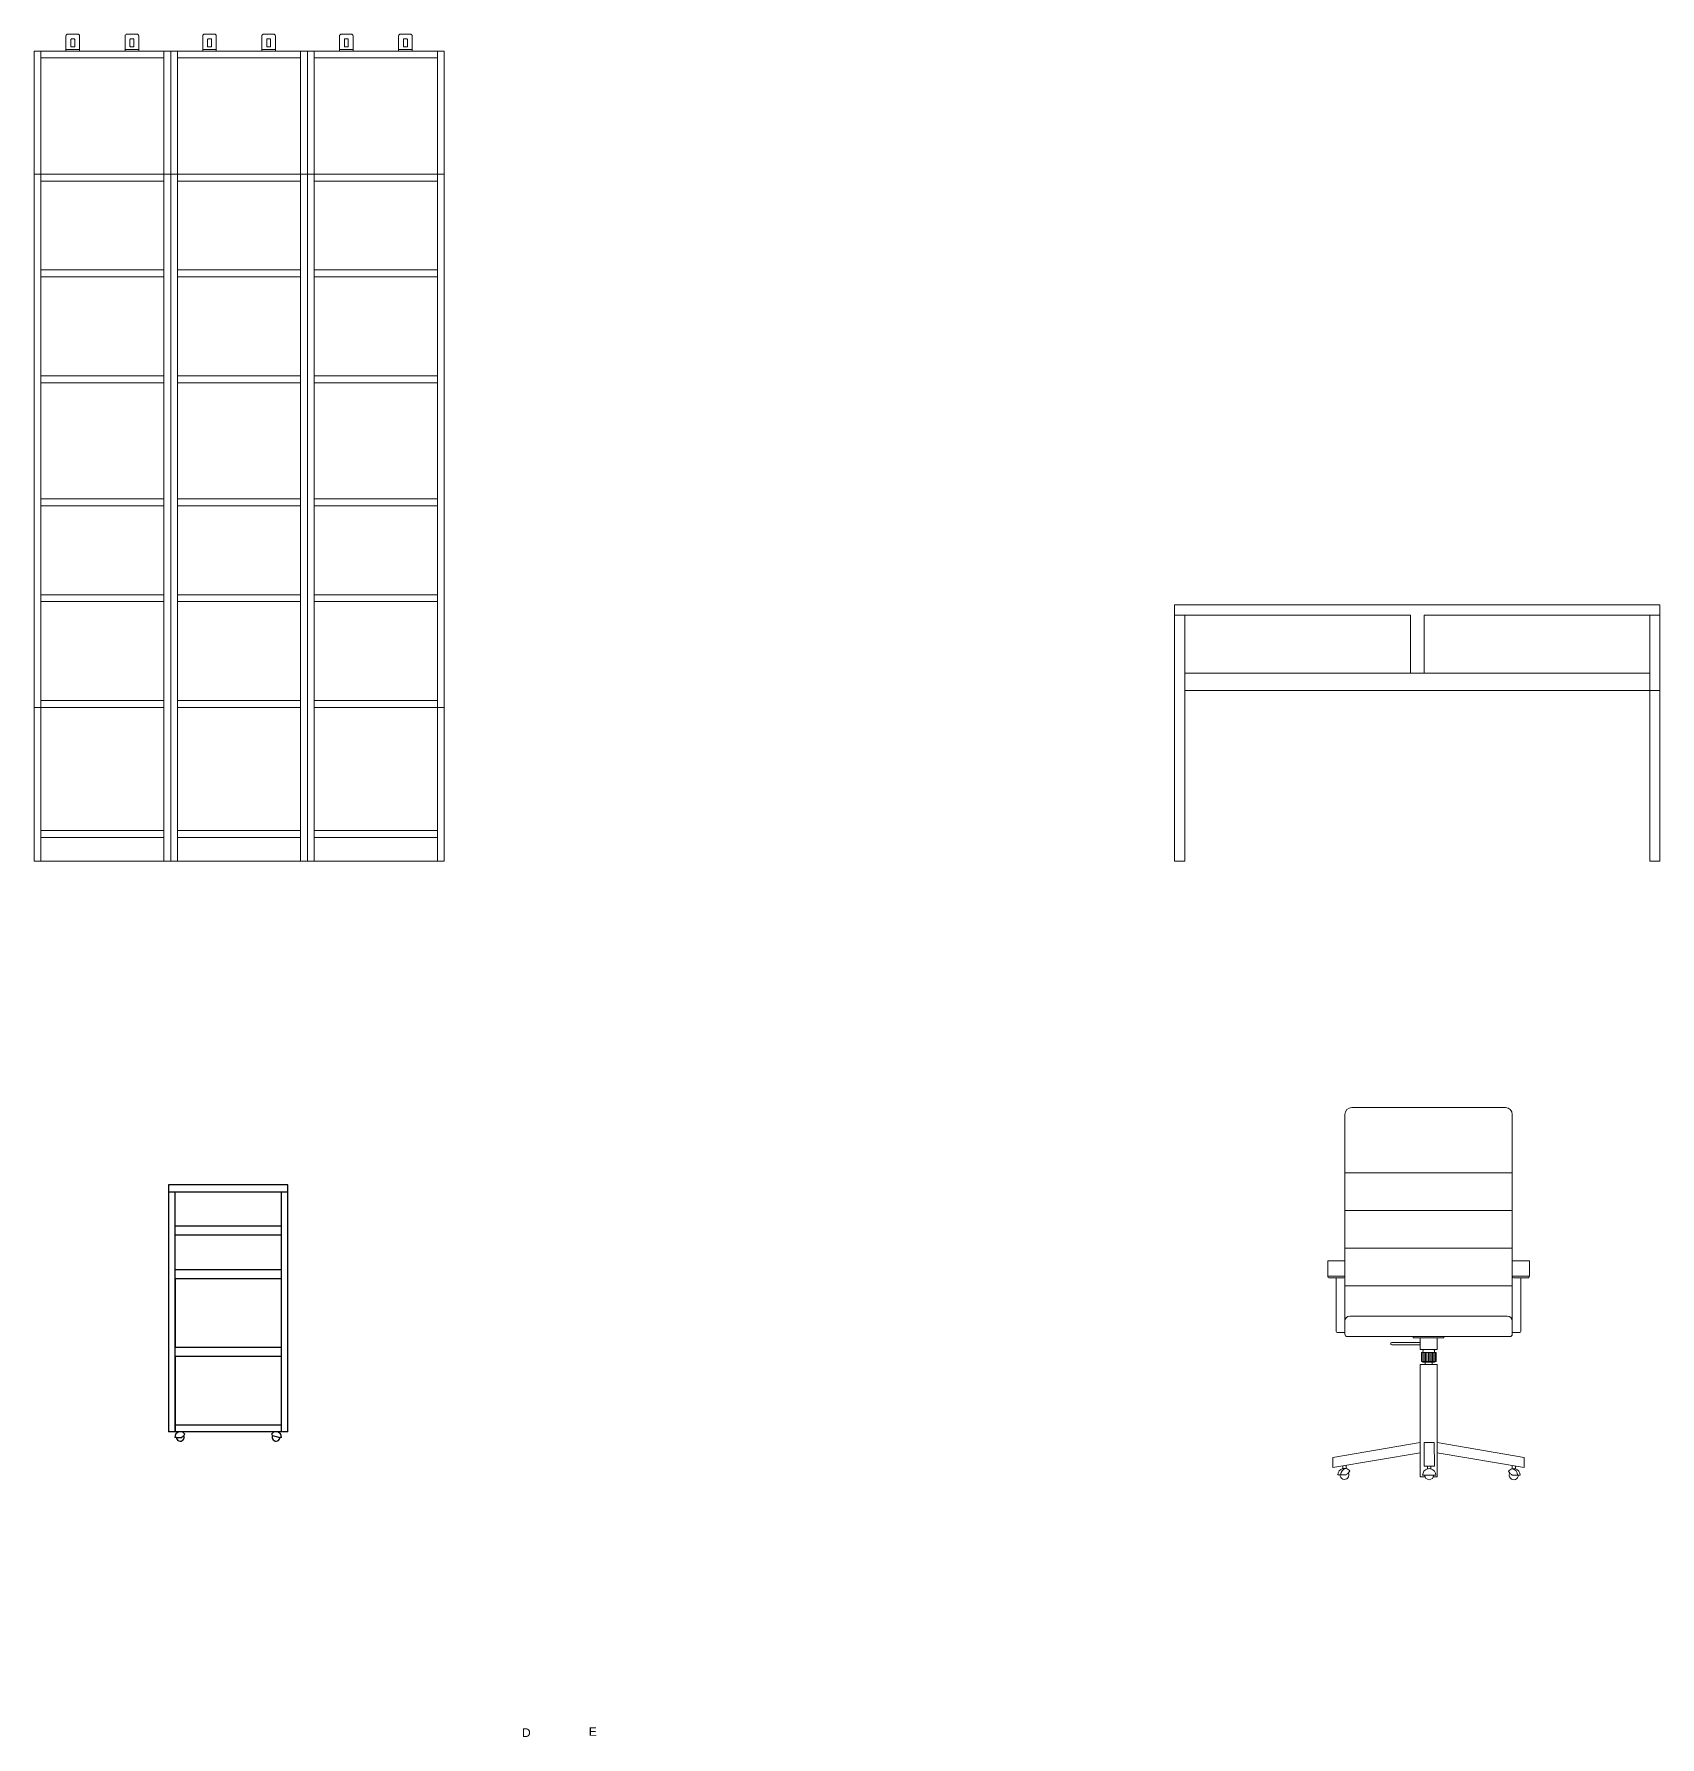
# Model space of a CAD drawing. Header units: millimetres. Extents: x 1212 to 3396, y 780 to 1892.
# Drawn here: x 1211.6 to 1687.3, y 1394.1 to 1892.3 of the extents above; entities that cross this region are included whole.
import ezdxf

# ---------------------------------------------------------------- set-up
doc = ezdxf.new("R2010")
doc.units = ezdxf.units.MM
doc.layers.add('A-FURN', color=2, linetype='Continuous', lineweight=18)
doc.styles.get("Standard").update_dxf_attribs({"font": 'arial.ttf'})

msp = doc.modelspace()

# ---------------------------------------------------------------- linework, layer by layer
for p, q in [((1285.92, 1555.62), (1250.92, 1555.62)), ((1250.92, 1555.62), (1250.92, 1483.37)), ((1285.92, 1483.37), (1285.92, 1555.62)), ((1250.92, 1553.62), (1285.92, 1553.62)), ((1252.92, 1483.37), (1252.92, 1553.62)), ((1283.92, 1553.62), (1283.92, 1483.33)), ((1252.92, 1543.62), (1283.92, 1543.62)), ((1283.92, 1540.87), (1252.92, 1540.87)), ((1252.92, 1530.87), (1283.92, 1530.87)), ((1283.92, 1528.12), (1252.92, 1528.12)), ((1252.92, 1528.12), (1252.92, 1508.12)), ((1252.92, 1508.12), (1283.92, 1508.12)), ((1283.92, 1505.37), (1252.92, 1505.37)), ((1252.92, 1505.37), (1252.92, 1483.37)), ((1252.92, 1485.37), (1283.92, 1485.37)), ((1285.92, 1483.37), (1250.92, 1483.37)), ((1253.29, 1481.75), (1252.78, 1481.75)), ((1253.29, 1481.75), (1254.83, 1481.75)), ((1281.43, 1482.28), (1283.56, 1481.75)), ((1284.07, 1481.75), (1283.56, 1481.75))]:
    msp.add_line(p, q)
for centre, radius, start, end in [((1254.42, 1481.75), 1.64, 104.9882, 180), ((1254.42, 1481.75), 1.13, 180, 28.0642), ((1252.3, 1485.14), 4.23, 306.7009, 317.468), ((1254.42, 1481.75), 1.64, 35.449, 75.0118), ((1252.3, 1485.14), 4.23, 317.468, 324.7631), ((1282.42, 1481.75), 1.64, 104.9882, 144.551), ((1284.55, 1485.14), 4.23, 215.2369, 222.532), ((1282.42, 1481.75), 1.13, 151.9358, 0), ((1282.42, 1481.75), 1.64, 0, 75.0118)]:
    msp.add_arc(centre, radius, start, end)
at = {"layer": 'A-FURN'}
for p, q in [((1220.96, 1887.26), (1220.96, 1891.66)), ((1221.56, 1892.26), (1224.36, 1892.26)), ((1224.96, 1891.66), (1224.96, 1887.26)), ((1238.26, 1887.26), (1238.26, 1891.66)), ((1238.86, 1892.26), (1241.66, 1892.26)), ((1242.26, 1891.66), (1242.26, 1887.26)), ((1260.97, 1887.26), (1260.97, 1891.66)), ((1261.57, 1892.26), (1264.36, 1892.26)), ((1264.96, 1891.66), (1264.96, 1887.26)), ((1278.26, 1887.26), (1278.26, 1891.66)), ((1278.86, 1892.26), (1281.66, 1892.26)), ((1282.26, 1891.66), (1282.26, 1887.26)), ((1300.99, 1887.26), (1300.99, 1891.66)), ((1301.59, 1892.26), (1304.39, 1892.26)), ((1304.99, 1891.66), (1304.99, 1887.26)), ((1318.27, 1887.26), (1318.27, 1891.66)), ((1318.87, 1892.26), (1321.67, 1892.26)), ((1322.27, 1891.66), (1322.27, 1887.26)), ((1211.63, 1650.26), (1211.63, 1887.26)), ((1211.63, 1887.26), (1331.63, 1887.26)), ((1213.63, 1887.26), (1213.63, 1650.26)), ((1213.63, 1885.26), (1249.63, 1885.26)), ((1220.96, 1887.76), (1224.96, 1887.76)), ((1238.26, 1887.76), (1242.26, 1887.76)), ((1249.63, 1887.26), (1249.63, 1650.26)), ((1251.63, 1650.26), (1251.63, 1887.26)), ((1251.63, 1887.26), (1253.63, 1887.26)), ((1253.63, 1887.26), (1253.63, 1650.26)), ((1253.63, 1885.26), (1289.63, 1885.26)), ((1260.97, 1887.76), (1264.96, 1887.76)), ((1278.26, 1887.76), (1282.26, 1887.76)), ((1289.63, 1650.26), (1289.63, 1887.26)), ((1289.63, 1887.26), (1291.63, 1887.26)), ((1291.63, 1887.26), (1291.63, 1650.26)), ((1293.63, 1650.26), (1293.63, 1887.26)), ((1293.63, 1885.26), (1329.63, 1885.26)), ((1300.99, 1887.76), (1304.99, 1887.76)), ((1318.27, 1887.76), (1322.27, 1887.76)), ((1329.63, 1887.26), (1329.63, 1650.26)), ((1331.63, 1887.26), (1331.63, 1650.26)), ((1211.63, 1851.26), (1331.63, 1851.26)), ((1213.63, 1849.26), (1249.63, 1849.26)), ((1253.63, 1849.26), (1289.63, 1849.26)), ((1293.63, 1849.26), (1329.63, 1849.26)), ((1213.63, 1823.26), (1249.63, 1823.26)), ((1253.63, 1823.26), (1289.63, 1823.26)), ((1293.63, 1823.26), (1329.63, 1823.26)), ((1213.63, 1821.26), (1249.63, 1821.26)), ((1253.63, 1821.26), (1289.63, 1821.26)), ((1293.63, 1821.26), (1329.63, 1821.26)), ((1329.63, 1821.26), (1329.63, 1790.26)), ((1213.63, 1792.26), (1249.63, 1792.26)), ((1249.63, 1790.26), (1213.63, 1790.26)), ((1213.63, 1790.26), (1213.63, 1754.26)), ((1253.63, 1792.26), (1289.63, 1792.26)), ((1289.63, 1790.26), (1253.63, 1790.26)), ((1293.63, 1792.26), (1329.63, 1792.26)), ((1329.63, 1790.26), (1293.63, 1790.26)), ((1213.63, 1754.26), (1213.63, 1756.26)), ((1213.63, 1756.26), (1249.63, 1756.26)), ((1213.63, 1754.26), (1249.63, 1754.26)), ((1253.63, 1756.26), (1289.63, 1756.26)), ((1253.63, 1754.26), (1289.63, 1754.26)), ((1293.63, 1756.26), (1329.63, 1756.26)), ((1293.63, 1754.26), (1329.63, 1754.26)), ((1213.63, 1726.26), (1213.63, 1728.26)), ((1213.63, 1728.26), (1249.63, 1728.26)), ((1249.63, 1726.26), (1213.63, 1726.26)), ((1213.63, 1726.26), (1213.63, 1695.26)), ((1253.63, 1728.26), (1289.63, 1728.26)), ((1289.63, 1726.26), (1253.63, 1726.26)), ((1293.63, 1728.26), (1329.63, 1728.26)), ((1329.63, 1726.26), (1293.63, 1726.26)), ((1545.34, 1650.26), (1545.34, 1725.26)), ((1545.34, 1725.26), (1687.34, 1725.26)), ((1687.34, 1725.26), (1687.34, 1650.26)), ((1545.34, 1722.26), (1614.34, 1722.26)), ((1548.34, 1705.26), (1548.34, 1722.26)), ((1614.34, 1722.26), (1614.34, 1705.26)), ((1618.34, 1722.26), (1687.34, 1722.26)), ((1618.34, 1722.26), (1618.34, 1705.26)), ((1684.34, 1705.26), (1684.34, 1722.26)), ((1548.34, 1705.26), (1548.34, 1650.26)), ((1548.34, 1705.26), (1684.34, 1705.26)), ((1684.34, 1705.26), (1684.34, 1650.26)), ((1548.34, 1700.26), (1684.34, 1700.26)), ((1684.34, 1700.26), (1687.34, 1700.26)), ((1249.63, 1695.26), (1211.63, 1695.26)), ((1213.63, 1695.26), (1213.63, 1697.26)), ((1213.63, 1697.26), (1249.63, 1697.26)), ((1253.63, 1697.26), (1289.63, 1697.26)), ((1289.63, 1695.26), (1253.63, 1695.26)), ((1293.63, 1697.26), (1329.63, 1697.26)), ((1331.63, 1695.26), (1293.63, 1695.26)), ((1213.63, 1659.26), (1249.63, 1659.26)), ((1253.63, 1659.26), (1289.63, 1659.26)), ((1293.63, 1659.26), (1329.63, 1659.26)), ((1213.63, 1657.26), (1249.63, 1657.26)), ((1253.63, 1657.26), (1289.63, 1657.26)), ((1293.63, 1657.26), (1329.63, 1657.26)), ((1331.63, 1650.26), (1211.63, 1650.26)), ((1249.63, 1650.26), (1251.63, 1650.26)), ((1291.63, 1650.26), (1293.63, 1650.26)), ((1548.34, 1650.26), (1545.34, 1650.26)), ((1684.34, 1650.26), (1687.34, 1650.26)), ((1595.15, 1515.74), (1595.15, 1576.22)), ((1642.15, 1578.22), (1597.15, 1578.22)), ((1644.15, 1515.79), (1644.15, 1576.22)), ((1595.15, 1559.12), (1644.15, 1559.12)), ((1595.15, 1548.12), (1644.15, 1548.12)), ((1595.15, 1537.12), (1644.15, 1537.12)), ((1595.15, 1533.4), (1592.65, 1533.4)), ((1595.15, 1528.9), (1590.15, 1528.9)), ((1592.65, 1528.4), (1592.65, 1512.7)), ((1595.15, 1526.12), (1644.15, 1526.12)), ((1649.15, 1528.93), (1644.15, 1528.9)), ((1646.65, 1512.7), (1646.65, 1528.4)), ((1595.15, 1515.74), (1595.15, 1511.92)), ((1642.65, 1517.24), (1596.65, 1517.24)), ((1644.15, 1511.94), (1644.15, 1515.74)), ((1592.95, 1512.4), (1595.15, 1512.4)), ((1595.85, 1511.22), (1643.45, 1511.24)), ((1617.15, 1509.49), (1608.86, 1509.49)), ((1644.15, 1512.4), (1646.35, 1512.4)), ((1608.56, 1509.12), (1608.56, 1509.19)), ((1608.86, 1508.82), (1617.15, 1508.82)), ((1617.58, 1506.54), (1621.82, 1506.54)), ((1617.98, 1506.54), (1617.98, 1503.94)), ((1618.38, 1506.54), (1618.38, 1503.94)), ((1618.78, 1506.54), (1618.78, 1503.94)), ((1619.18, 1506.54), (1619.18, 1503.94)), ((1619.58, 1506.54), (1619.58, 1503.94)), ((1619.98, 1506.54), (1619.98, 1503.94)), ((1620.38, 1506.54), (1620.38, 1503.94)), ((1620.78, 1506.54), (1620.78, 1503.94)), ((1621.18, 1506.54), (1621.18, 1503.94)), ((1621.58, 1506.54), (1621.58, 1503.94)), ((1617.15, 1503.08), (1617.15, 1470.22)), ((1617.15, 1503.08), (1622.15, 1503.08)), ((1617.58, 1503.94), (1621.82, 1503.94)), ((1617.58, 1503.94), (1618, 1503.7)), ((1618.65, 1503.08), (1618.65, 1503.7)), ((1620.65, 1503.08), (1620.65, 1503.7)), ((1621.82, 1503.94), (1621.39, 1503.7)), ((1622.15, 1470.22), (1622.15, 1503.08)), ((1618.32, 1480.23), (1618.38, 1473.33)), ((1618.32, 1480.23), (1621.32, 1480.23)), ((1621.32, 1480.23), (1621.38, 1473.33)), ((1593.13, 1470.77), (1593.72, 1470.77)), ((1593.72, 1470.77), (1595.52, 1470.77)), ((1594.55, 1473.38), (1594.55, 1472.61)), ((1595.53, 1472.61), (1595.53, 1473.55)), ((1617.15, 1470.22), (1618.58, 1470.22)), ((1617.9, 1470.69), (1618.5, 1470.69)), ((1618.38, 1473.33), (1621.38, 1473.33)), ((1618.5, 1470.69), (1621.14, 1470.69)), ((1619.32, 1473.33), (1619.32, 1472.54)), ((1620.31, 1472.54), (1620.31, 1473.33)), ((1621.05, 1470.22), (1622.15, 1470.22)), ((1621.14, 1470.69), (1621.73, 1470.69)), ((1644.08, 1473.5), (1644.08, 1472.54)), ((1645.89, 1470.69), (1644.09, 1470.69)), ((1645.06, 1472.54), (1645.06, 1473.33)), ((1645.89, 1470.69), (1646.48, 1470.69))]:
    msp.add_line(p, q, dxfattribs=at)
for points in [[(1222.59, 1890.84), (1223.35, 1890.84, -0.414214), (1223.55, 1890.64), (1223.55, 1888.69, -0.414214), (1223.35, 1888.49), (1222.59, 1888.49, -0.414214), (1222.39, 1888.69), (1222.39, 1890.64, -0.414214)], [(1239.9, 1890.84), (1240.66, 1890.84, -0.414214), (1240.86, 1890.64), (1240.86, 1888.69, -0.414214), (1240.66, 1888.49), (1239.9, 1888.49, -0.414214), (1239.7, 1888.69), (1239.7, 1890.64, -0.414214)], [(1262.6, 1890.84), (1263.36, 1890.84, -0.414214), (1263.56, 1890.64), (1263.56, 1888.69, -0.414214), (1263.36, 1888.49), (1262.6, 1888.49, -0.414214), (1262.4, 1888.69), (1262.4, 1890.64, -0.414214)], [(1279.89, 1890.84), (1280.65, 1890.84, -0.414214), (1280.85, 1890.64), (1280.85, 1888.69, -0.414214), (1280.65, 1888.49), (1279.89, 1888.49, -0.414214), (1279.69, 1888.69), (1279.69, 1890.64, -0.414214)], [(1302.62, 1890.84), (1303.38, 1890.84, -0.414214), (1303.58, 1890.64), (1303.58, 1888.69, -0.414214), (1303.38, 1888.49), (1302.62, 1888.49, -0.414214), (1302.42, 1888.69), (1302.42, 1890.64, -0.414214)], [(1319.9, 1890.84), (1320.66, 1890.84, -0.414214), (1320.86, 1890.64), (1320.86, 1888.69, -0.414214), (1320.66, 1888.49), (1319.9, 1888.49, -0.414214), (1319.7, 1888.69), (1319.7, 1890.64, -0.414214)], [(1590.15, 1533.4), (1590.15, 1528.9, 0.414214), (1590.65, 1528.4), (1594.65, 1528.4, 0.414214), (1595.15, 1528.9), (1595.15, 1533.4)], [(1644.15, 1533.4), (1644.15, 1528.9, 0.414214), (1644.65, 1528.4), (1648.65, 1528.4, 0.414214), (1649.15, 1528.9), (1649.15, 1533.4)]]:
    msp.add_lwpolyline(points, format="xyb", close=True, dxfattribs=at)
msp.add_lwpolyline([(1615.15, 1511.23), (1624.15, 1511.23), (1624.15, 1510.91), (1615.15, 1510.91)], close=True, dxfattribs=at)
for points in [[(1617.15, 1511.23), (1617.15, 1511.23), (1622.15, 1511.23), (1622.15, 1511.23)], [(1622.15, 1510.91), (1622.15, 1507.49), (1617.15, 1507.49), (1617.15, 1510.91)], [(1617.58, 1503.94), (1617.58, 1506.54)], [(1618.08, 1507.49), (1617.95, 1507.34), (1618.08, 1507.2), (1617.95, 1507.08), (1618.08, 1506.96), (1617.95, 1506.85), (1618.08, 1506.73), (1617.95, 1506.65), (1618.08, 1506.54)], [(1621.32, 1507.49), (1621.44, 1507.34), (1621.32, 1507.2), (1621.44, 1507.08), (1621.32, 1506.96), (1621.44, 1506.85), (1621.32, 1506.73), (1621.44, 1506.65), (1621.32, 1506.54)], [(1621.82, 1506.54), (1621.82, 1503.94)], [(1621.39, 1503.7), (1618, 1503.7)], [(1617.15, 1477.23), (1591.66, 1472.89), (1591.66, 1475.89), (1617.15, 1480.23)], [(1622.15, 1477.23), (1647.65, 1472.89), (1647.65, 1475.89), (1622.15, 1480.23)]]:
    msp.add_lwpolyline(points, dxfattribs=at)
for centre, radius, start, end in [((1221.56, 1891.66), 0.6, 90, 180), ((1224.36, 1891.66), 0.6, 0, 90), ((1238.86, 1891.66), 0.6, 90, 180), ((1241.66, 1891.66), 0.6, 0, 90), ((1261.57, 1891.66), 0.6, 90, 180), ((1264.36, 1891.66), 0.6, 0, 90), ((1278.86, 1891.66), 0.6, 90, 180), ((1281.66, 1891.66), 0.6, 0, 90), ((1301.59, 1891.66), 0.6, 90, 180), ((1304.39, 1891.66), 0.6, 0, 90), ((1318.87, 1891.66), 0.6, 90, 180), ((1321.67, 1891.66), 0.6, 0, 90), ((1597.15, 1576.22), 2, 90, 180), ((1642.15, 1576.22), 2, 0, 90), ((1596.65, 1515.74), 1.5, 90, 180), ((1642.65, 1515.74), 1.5, 0, 90), ((1592.95, 1512.7), 0.3, 180, 270), ((1595.85, 1511.92), 0.7, 180, 270.0141), ((1608.86, 1509.19), 0.3, 90, 180), ((1643.45, 1511.94), 0.7, 270.0141, 0), ((1646.35, 1512.7), 0.3, 270, 0), ((1608.86, 1509.12), 0.3, 180, 270), ((1595.04, 1470.77), 1.91, 104.9882, 180), ((1595.04, 1470.77), 1.32, 180, 28.0642), ((1595.75, 1470.8), 1.83, 96.7519, 180.9034), ((1595.04, 1470.77), 1.91, 75.0118, 104.9882), ((1592.57, 1474.72), 4.93, 306.7009, 317.468), ((1595.04, 1470.77), 1.91, 35.449, 75.0118), ((1592.57, 1474.72), 4.93, 317.468, 324.7631), ((1619.82, 1470.69), 1.91, 104.9882, 180), ((1619.82, 1470.69), 1.32, 180, 0), ((1619.82, 1470.69), 1.91, 75.0118, 104.9882), ((1619.82, 1470.69), 1.91, 0, 75.0118), ((1644.57, 1470.69), 1.91, 104.9882, 144.551), ((1647.04, 1474.65), 4.93, 215.2369, 222.532), ((1644.57, 1470.69), 1.32, 151.9358, 0), ((1647.04, 1474.65), 4.93, 222.532, 233.2991), ((1644.57, 1470.69), 1.91, 75.0118, 104.9882), ((1643.86, 1470.72), 1.83, 359.0966, 83.2481), ((1644.57, 1470.69), 1.91, 0, 75.0118)]:
    msp.add_arc(centre, radius, start, end, dxfattribs=at)

# ---------------------------------------------------------------- texts
at = {"char_height": 2.5, "attachment_point": 1}
for s, width, insert in [('D', 4.1581, (1354.41, 1396.61)), ('E', 5.2843, (1373.93, 1396.95))]:
    msp.add_mtext_dynamic_manual_height_columns(s, width=width, gutter_width=12.5, heights=[0], dxfattribs=dict(at, insert=insert))

doc.saveas('drawing.dxf')
